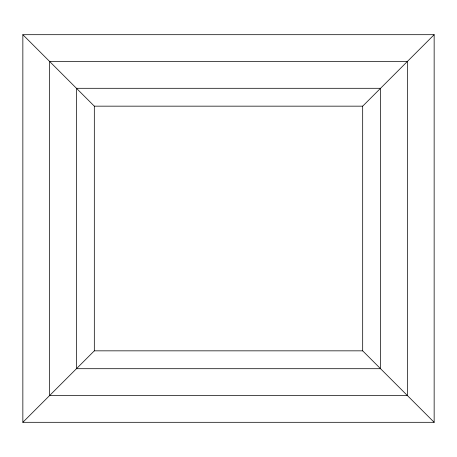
<?xml version="1.0" encoding="UTF-8"?>
<svg xmlns="http://www.w3.org/2000/svg" width="457" height="457" viewBox="0 0 457 457"><rect width="100%" height="100%" fill="white"/><g stroke="black" fill="none" stroke-linecap="round" stroke-linejoin="round"><path stroke-width="0.69" d="M22.85 422.308L94.319 350.839L94.319 106.161L22.85 34.692L434.15 34.692L434.15 422.308L22.85 422.308L22.85 34.692M434.15 422.308L362.681 350.839L362.681 106.161L434.15 34.692M94.319 106.161L362.681 106.161M94.319 350.839L362.681 350.839M407.347 61.495L49.653 61.495L49.653 395.505L407.347 395.505L407.347 61.495M380.55 88.298L76.45 88.298L76.45 368.702L380.55 368.702L380.55 88.298"/></g></svg>
